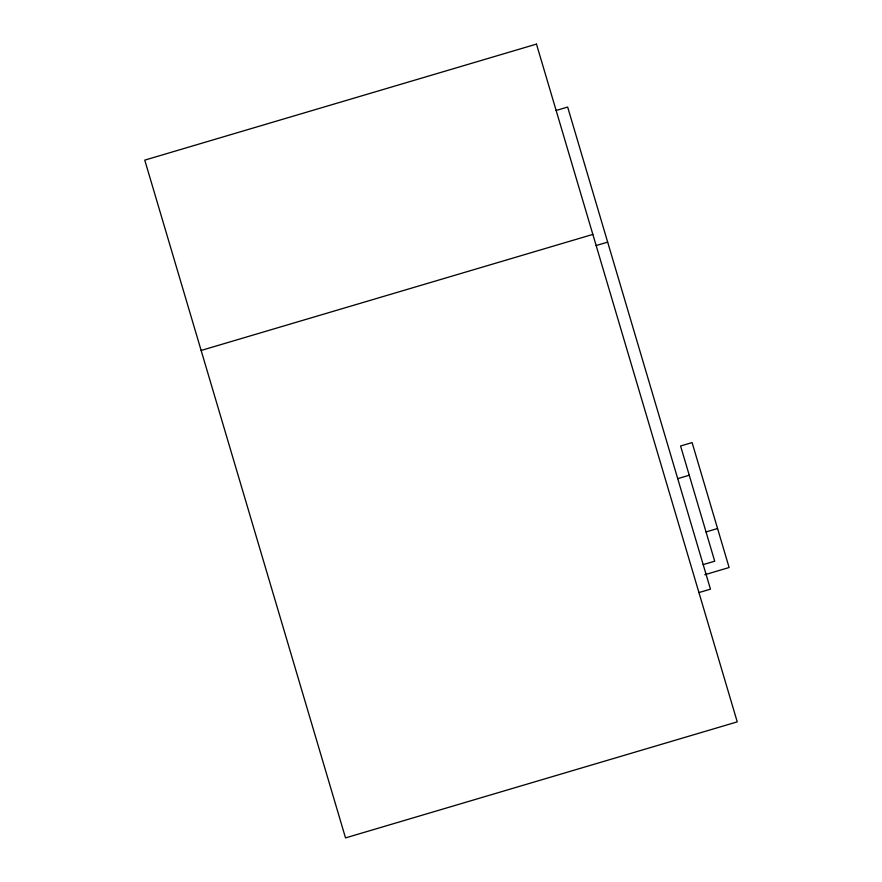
<?xml version="1.0" encoding="UTF-8"?>
<svg xmlns="http://www.w3.org/2000/svg" width="882" height="882" viewBox="0 0 882 882"><rect width="100%" height="100%" fill="white"/><g stroke="black" fill="none" stroke-linecap="round" stroke-linejoin="round"><path stroke-width="1.32" d="M556.134 110.482L567.655 107.064L710.462 589.165L698.941 592.572M201.14 350.452L592.847 234.414M596.144 245.538L607.665 242.131M677.729 478.65L689.25 475.244M706.041 531.945L717.562 528.527M703.186 564.601L714.707 561.195L680.584 445.994L692.105 442.577L729.116 567.523L704.795 574.733M536.476 44.1L144.758 160.127L345.524 837.9L737.242 721.873L536.476 44.1"/></g></svg>
